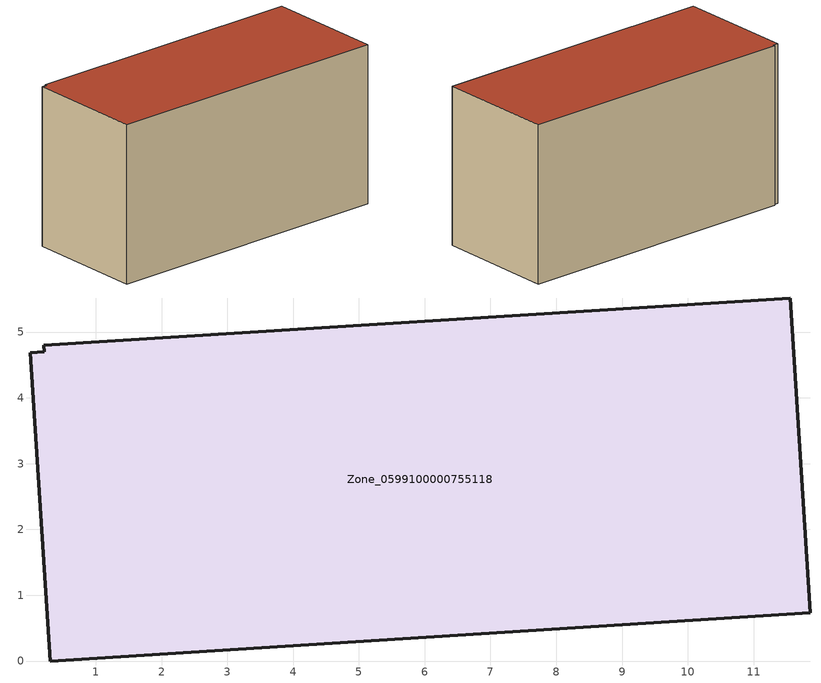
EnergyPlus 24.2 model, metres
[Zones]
Zone_0599100000755118
 floor ground (C_G): 0.22,4.7 0.21,4.8 11.56,5.52 11.86,0.73 0.31,0 0.01,4.69 z0
 wall outside (C_F): 0.31,0 11.86,0.73 11.56,5.52 0.21,4.8 0.22,4.7 0.01,4.69 0.31,0 z0:6.29
 roof outside (C_R): 0.22,4.7 0.01,4.69 0.31,0 11.86,0.73 11.56,5.52 0.21,4.8 z6.29
[BUILDING]
Pand.0599100000755118: North Axis=0; Terrain=City; Loads Convergence Tolerance Value=0.04; Temperature Convergence Tolerance Value=0.4; Solar Distribution=FullExterior; Maximum Number of Warmup Days=25; Minimum Number of Warmup Days=1
[Site:Location]
Rotterdam.The.Hague.AP_ZH_NLD Design_Conditions: Latitude=51.96; Longitude=4.45; Time Zone=1; Elevation=-4.5
[SITE:GROUNDTEMPERATURE:BUILDINGSURFACE]
18, 18, 18, 18, 18, 18, 18, 18, 18, 18, 18, 18
[MATERIAL] Thermal Absorptance=0.9; Solar Absorptance=0.7; Visible Absorptance=0.7
Name | Roughness | Thickness | Conductivity | Density | Specific Heat
G.TI.2006-2014 | MediumSmooth | 0.15 | 0.06 | 540 | 1210
F.TI.2006-2014 | Rough | 0.3 | 0.12 | 1920 | 840
R.TI.2006-2014 | MediumRough | 0.2 | 0.08 | 1500 | 1000
[CONSTRUCTION]
C_G: G.TI.2006-2014
C_F: F.TI.2006-2014
C_R: R.TI.2006-2014
[ZONE]
Zone_0599100000755118: Type=1; Multiplier=1; Ceiling Height=Autocalculate; Volume=Autocalculate; Floor Area=autocalculate; Part of Total Floor Area=Yes
[ZONEINFILTRATION:DESIGNFLOWRATE]
Infil_Zone_0599100000755118: Zone or ZoneList or Space or SpaceList=Zone_0599100000755118; Schedule=AlwaysOn; Design Flow Rate Calculation Method=Flow/Area; Flow Rate per Floor Area=0.0015; Constant Term Coefficient=1; Temperature Term Coefficient=0; Velocity Term Coefficient=0; Velocity Squared Term Coefficient=0
[HVACTEMPLATE:ZONE:IDEALLOADSAIRSYSTEM]
Zone_0599100000755118: Maximum Heating Supply Air Temperature=50; Minimum Cooling Supply Air Temperature=13; Maximum Heating Supply Air Humidity Ratio=0.0156; Minimum Cooling Supply Air Humidity Ratio=0.0077; Heating Limit=NoLimit; Cooling Limit=NoLimit; Dehumidification Control Type=ConstantSensibleHeatRatio; Cooling Sensible Heat Ratio=0.7; Dehumidification Setpoint=60; Humidification Control Type=None; Humidification Setpoint=30; Outdoor Air Method=None; Outdoor Air Flow Rate per Person=0.00944; Outdoor Air Flow Rate per Zone Floor Area=0; Outdoor Air Flow Rate per Zone=0; Demand Controlled Ventilation Type=None; Outdoor Air Economizer Type=NoEconomizer; Heat Recovery Type=None; Sensible Heat Recovery Effectiveness=0.7; Latent Heat Recovery Effectiveness=0.65
[ZONECONTROL:THERMOSTAT]
ThermostatControl_Zone_0599100000755118: Zone or ZoneList=Zone_0599100000755118; Control Type Schedule=DualSetpointControlType; Control 1=Thermostat_Zone_0599100000755118; Temperature Difference Between Cutout And Setpoint=0
[THERMOSTATSETPOINT:DUALSETPOINT]
Thermostat_Zone_0599100000755118: Heating Setpoint Temperature Schedule=HeatingSetpoint_Zone_0599100000755118; Cooling Setpoint Temperature Schedule=CoolingSetpoint_Zone_0599100000755118
[SCHEDULE:COMPACT]
HeatingSetpoint_Zone_0599100000755118: Through: 12/31, For: AllDays, Until: 24:00, 21
CoolingSetpoint_Zone_0599100000755118: Through: 12/31, For: AllDays, Until: 24:00, 24
DualSetpointControlType: Through: 12/31, For: AllDays, Until: 24:00, 4
AlwaysOn: Through: 12/31, For: AllDays, Until: 24:00, 1
